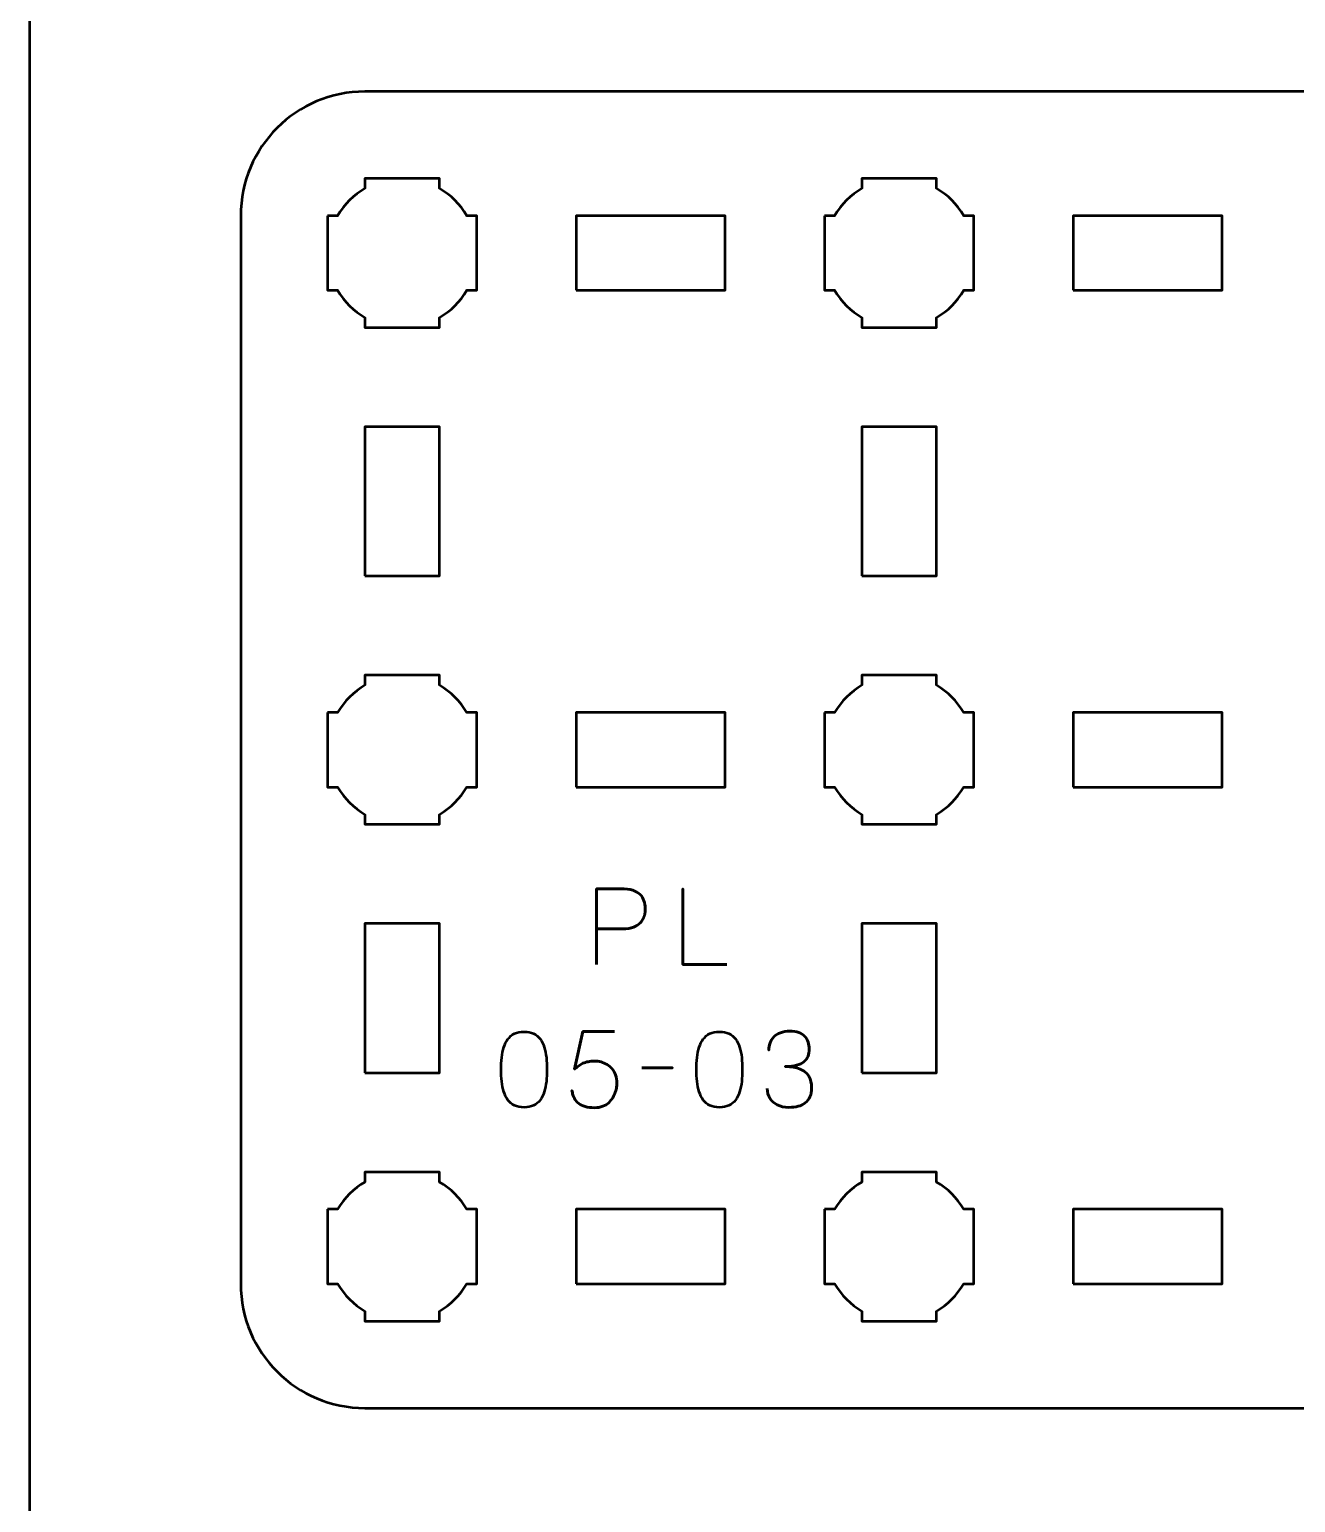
# Model space of a CAD drawing. Header units: centimetres. Extents: x -21 to 0, y -29.7 to 0.
# Drawn here: x -21 to -15.91, y -23.68 to -17.75 of the extents above; entities that cross this region are included whole.
import ezdxf

# ---------------------------------------------------------------- set-up
doc = ezdxf.new("R2010")
doc.units = ezdxf.units.CM
doc.header["$MEASUREMENT"] = 0
doc.layers.add('Layer 1', color=7, linetype='Continuous')

msp = doc.modelspace()

# ---------------------------------------------------------------- linework, layer by layer
at = {"layer": 'Layer 1', "lineweight": 53}
for points in [[(-18.8, -18.8), (-18.2, -18.8), (-18.2, -18.5), (-18.8, -18.5), (-18.8, -18.8)], [(-16.8, -18.8), (-16.2, -18.8), (-16.2, -18.5), (-16.8, -18.5), (-16.8, -18.8)], [(-19.65, -19.95), (-19.35, -19.95), (-19.35, -19.35), (-19.65, -19.35), (-19.65, -19.95)], [(-17.65, -19.95), (-17.35, -19.95), (-17.35, -19.35), (-17.65, -19.35), (-17.65, -19.95)], [(-18.8, -20.8), (-18.2, -20.8), (-18.2, -20.5), (-18.8, -20.5), (-18.8, -20.8)], [(-16.8, -20.8), (-16.2, -20.8), (-16.2, -20.5), (-16.8, -20.5), (-16.8, -20.8)], [(-19.65, -21.95), (-19.35, -21.95), (-19.35, -21.35), (-19.65, -21.35), (-19.65, -21.95)], [(-17.65, -21.95), (-17.35, -21.95), (-17.35, -21.35), (-17.65, -21.35), (-17.65, -21.95)], [(-18.8, -22.8), (-18.2, -22.8), (-18.2, -22.5), (-18.8, -22.5), (-18.8, -22.8)], [(-16.8, -22.8), (-16.2, -22.8), (-16.2, -22.5), (-16.8, -22.5), (-16.8, -22.8)]]:
    msp.add_lwpolyline(points, close=True, dxfattribs=at)
at = {"layer": 'Layer 1', "color": 1, "lineweight": 53}
msp.add_open_spline([(-21.00003, -29.19995), (-21.00003, -29.19995), (-21.00003, -5.89992), (-21.00003, -5.89992), (-21.00003, -5.89992), (-21.00003, -5.81709), (-20.93286, -5.74992), (-20.85003, -5.74992), (-20.85003, -5.74992), (-20.7672, -5.74992), (-20.70003, -5.68275), (-20.70003, -5.59992), (-20.70003, -5.59992), (-20.70003, -5.51709), (-20.7672, -5.44992), (-20.85003, -5.44992), (-20.85003, -5.44992), (-20.93286, -5.44992), (-21.00003, -5.38275), (-21.00003, -5.29992), (-21.00003, -5.29992), (-21.00003, -5.21709), (-20.93286, -5.14992), (-20.85003, -5.14992), (-20.85003, -5.14992), (-20.7672, -5.14992), (-20.70003, -5.08275), (-20.70003, -4.99992), (-20.70003, -4.99992), (-20.70003, -4.91709), (-20.7672, -4.84992), (-20.85003, -4.84992), (-20.85003, -4.84992), (-20.93286, -4.84992), (-21.00003, -4.78275), (-21.00003, -4.69992), (-21.00003, -4.69992), (-21.00003, -4.61709), (-20.93286, -4.54992), (-20.85003, -4.54992), (-20.85003, -4.54992), (-20.7672, -4.54992), (-20.70003, -4.48275), (-20.70003, -4.39992), (-20.70003, -4.39992), (-20.70003, -4.31709), (-20.7672, -4.24992), (-20.85003, -4.24992), (-20.85003, -4.24992), (-20.93286, -4.24992), (-21.00003, -4.18275), (-21.00003, -4.09992), (-21.00003, -4.09992), (-21.00003, -4.01709), (-20.93286, -3.94992), (-20.85003, -3.94992), (-20.85003, -3.94992), (-20.7672, -3.94992), (-20.70003, -3.88275), (-20.70003, -3.79992), (-20.70003, -3.79992), (-20.70003, -3.71709), (-20.7672, -3.64992), (-20.85003, -3.64992), (-20.85003, -3.64992), (-20.93286, -3.64992), (-21.00003, -3.58275), (-21.00003, -3.49992), (-21.00003, -3.49992), (-21.00003, -3.41709), (-20.93286, -3.34992), (-20.85003, -3.34992), (-20.85003, -3.34992), (-20.7672, -3.34992), (-20.70003, -3.28275), (-20.70003, -3.19992), (-20.70003, -3.19992), (-20.70003, -3.11709), (-20.7672, -3.04992), (-20.85003, -3.04992), (-20.85003, -3.04992), (-20.93286, -3.04992), (-21.00003, -2.98275), (-21.00003, -2.89992), (-21.00003, -2.89992), (-21.00003, -2.81709), (-20.93286, -2.74992), (-20.85003, -2.74992), (-20.85003, -2.74992), (-20.7672, -2.74992), (-20.70003, -2.68275), (-20.70003, -2.59992), (-20.70003, -2.59992), (-20.70003, -2.51709), (-20.7672, -2.44992), (-20.85003, -2.44992), (-20.85003, -2.44992), (-20.93286, -2.44992), (-21.00003, -2.38275), (-21.00003, -2.29992), (-21.00003, -2.29992), (-21.00003, -2.21709), (-20.93286, -2.14992), (-20.85003, -2.14992), (-20.85003, -2.14992), (-20.7672, -2.14992), (-20.70003, -2.08275), (-20.70003, -1.99992), (-20.70003, -1.99992), (-20.70003, -1.91709), (-20.7672, -1.84992), (-20.85003, -1.84992), (-20.85003, -1.84992), (-20.93286, -1.84992), (-21.00003, -1.78275), (-21.00003, -1.69992), (-21.00003, -1.69992), (-21.00003, -1.61709), (-20.93286, -1.54992), (-20.85003, -1.54992), (-20.85003, -1.54992), (-20.7672, -1.54992), (-20.70003, -1.48275), (-20.70003, -1.39992), (-20.70003, -1.39992), (-20.70003, -1.31709), (-20.7672, -1.24992), (-20.85003, -1.24992), (-20.85003, -1.24992), (-20.93286, -1.24992), (-21.00003, -1.18275), (-21.00003, -1.09992), (-21.00003, -1.09992), (-21.00003, -1.09992), (-21.00003, -0.49992), (-21.00003, -0.49992), (-21.00003, -0.49992), (-21.00003, -0.22295), (-20.77694, 0.00004), (-20.49994, 0.00004), (-20.49994, 0.00004), (-20.49994, 0.00004), (-0.50008, 0.00004), (-0.50008, 0.00004), (-0.50008, 0.00004), (-0.22294, 0.00004), (0.00002, -0.22295), (0.00002, -0.49992), (0.00002, -0.49992), (0.00002, -0.49992), (0.00002, -29.19995), (0.00002, -29.19995), (0.00002, -29.19995), (0.00002, -29.47695), (-0.22294, -29.70004), (-0.50008, -29.70004), (-0.50008, -29.70004), (-0.50008, -29.70004), (-20.49994, -29.70004), (-20.49994, -29.70004), (-20.49994, -29.70004), (-20.77694, -29.70004), (-21.00003, -29.47695), (-21.00003, -29.19995)], degree=3, knots=[0, 0, 0, 0, 0.0243902, 0.0243902, 0.0243902, 0.0243902, 0.0487805, 0.0487805, 0.0487805, 0.0487805, 0.0731707, 0.0731707, 0.0731707, 0.0731707, 0.097561, 0.097561, 0.097561, 0.097561, 0.1219512, 0.1219512, 0.1219512, 0.1219512, 0.1463415, 0.1463415, 0.1463415, 0.1463415, 0.1707317, 0.1707317, 0.1707317, 0.1707317, 0.195122, 0.195122, 0.195122, 0.195122, 0.2195122, 0.2195122, 0.2195122, 0.2195122, 0.2439024, 0.2439024, 0.2439024, 0.2439024, 0.2682927, 0.2682927, 0.2682927, 0.2682927, 0.2926829, 0.2926829, 0.2926829, 0.2926829, 0.3170732, 0.3170732, 0.3170732, 0.3170732, 0.3414634, 0.3414634, 0.3414634, 0.3414634, 0.3658537, 0.3658537, 0.3658537, 0.3658537, 0.3902439, 0.3902439, 0.3902439, 0.3902439, 0.4146341, 0.4146341, 0.4146341, 0.4146341, 0.4390244, 0.4390244, 0.4390244, 0.4390244, 0.4634146, 0.4634146, 0.4634146, 0.4634146, 0.4878049, 0.4878049, 0.4878049, 0.4878049, 0.5121951, 0.5121951, 0.5121951, 0.5121951, 0.5365854, 0.5365854, 0.5365854, 0.5365854, 0.5609756, 0.5609756, 0.5609756, 0.5609756, 0.5853659, 0.5853659, 0.5853659, 0.5853659, 0.6097561, 0.6097561, 0.6097561, 0.6097561, 0.6341463, 0.6341463, 0.6341463, 0.6341463, 0.6585366, 0.6585366, 0.6585366, 0.6585366, 0.6829268, 0.6829268, 0.6829268, 0.6829268, 0.7073171, 0.7073171, 0.7073171, 0.7073171, 0.7317073, 0.7317073, 0.7317073, 0.7317073, 0.7560976, 0.7560976, 0.7560976, 0.7560976, 0.7804878, 0.7804878, 0.7804878, 0.7804878, 0.804878, 0.804878, 0.804878, 0.804878, 0.8292683, 0.8292683, 0.8292683, 0.8292683, 0.8536585, 0.8536585, 0.8536585, 0.8536585, 0.8780488, 0.8780488, 0.8780488, 0.8780488, 0.902439, 0.902439, 0.902439, 0.902439, 0.9268293, 0.9268293, 0.9268293, 0.9268293, 0.9512195, 0.9512195, 0.9512195, 0.9512195, 0.9756098, 0.9756098, 0.9756098, 0.9756098, 1, 1, 1, 1], dxfattribs=at)
at = {"layer": 'Layer 1', "color": 3, "lineweight": 53}
msp.add_open_spline([(-20.15, -22.8), (-20.15, -22.8), (-20.15, -18.5), (-20.15, -18.5), (-20.15, -18.5), (-20.15, -18.22391), (-19.92609, -18), (-19.65, -18), (-19.65, -18), (-19.65, -18), (-11.35, -18), (-11.35, -18), (-11.35, -18), (-11.07391, -18), (-10.85, -18.22391), (-10.85, -18.5), (-10.85, -18.5), (-10.85, -18.5), (-10.85, -22.8), (-10.85, -22.8), (-10.85, -22.8), (-10.85, -23.07609), (-11.07391, -23.3), (-11.35, -23.3), (-11.35, -23.3), (-11.35, -23.3), (-19.65, -23.3), (-19.65, -23.3), (-19.65, -23.3), (-19.92609, -23.3), (-20.15, -23.07609), (-20.15, -22.8)], degree=3, knots=[0, 0, 0, 0, 0.125, 0.125, 0.125, 0.125, 0.25, 0.25, 0.25, 0.25, 0.375, 0.375, 0.375, 0.375, 0.5, 0.5, 0.5, 0.5, 0.625, 0.625, 0.625, 0.625, 0.75, 0.75, 0.75, 0.75, 0.875, 0.875, 0.875, 0.875, 1, 1, 1, 1], dxfattribs=at)
at = {"layer": 'Layer 1', "lineweight": 53}
for points in [[(-19.8, -18.5), (-19.8, -18.5), (-19.75985, -18.5), (-19.75985, -18.5), (-19.75985, -18.5), (-19.7335, -18.45447), (-19.69553, -18.4165), (-19.65, -18.39015), (-19.65, -18.39015), (-19.65, -18.39015), (-19.65, -18.35), (-19.65, -18.35), (-19.65, -18.35), (-19.65, -18.35), (-19.5, -18.35), (-19.5, -18.35), (-19.5, -18.35), (-19.5, -18.35), (-19.35, -18.35), (-19.35, -18.35), (-19.35, -18.35), (-19.35, -18.35), (-19.35, -18.39015), (-19.35, -18.39015), (-19.35, -18.39015), (-19.30447, -18.4165), (-19.2665, -18.45447), (-19.24015, -18.5), (-19.24015, -18.5), (-19.24015, -18.5), (-19.2, -18.5), (-19.2, -18.5), (-19.2, -18.5), (-19.2, -18.5), (-19.2, -18.65), (-19.2, -18.65), (-19.2, -18.65), (-19.2, -18.65), (-19.2, -18.8), (-19.2, -18.8), (-19.2, -18.8), (-19.2, -18.8), (-19.24015, -18.8), (-19.24015, -18.8), (-19.24015, -18.8), (-19.2665, -18.84553), (-19.30447, -18.8835), (-19.35, -18.90985), (-19.35, -18.90985), (-19.35, -18.90985), (-19.35, -18.95), (-19.35, -18.95), (-19.35, -18.95), (-19.35, -18.95), (-19.5, -18.95), (-19.5, -18.95), (-19.5, -18.95), (-19.5, -18.95), (-19.65, -18.95), (-19.65, -18.95), (-19.65, -18.95), (-19.65, -18.95), (-19.65, -18.90985), (-19.65, -18.90985), (-19.65, -18.90985), (-19.69553, -18.8835), (-19.7335, -18.84553), (-19.75985, -18.8), (-19.75985, -18.8), (-19.75985, -18.8), (-19.8, -18.8), (-19.8, -18.8), (-19.8, -18.8), (-19.8, -18.8), (-19.8, -18.65), (-19.8, -18.65), (-19.8, -18.65), (-19.8, -18.65), (-19.8, -18.5), (-19.8, -18.5)], [(-17.8, -18.5), (-17.8, -18.5), (-17.75985, -18.5), (-17.75985, -18.5), (-17.75985, -18.5), (-17.7335, -18.45447), (-17.69553, -18.4165), (-17.65, -18.39015), (-17.65, -18.39015), (-17.65, -18.39015), (-17.65, -18.35), (-17.65, -18.35), (-17.65, -18.35), (-17.65, -18.35), (-17.5, -18.35), (-17.5, -18.35), (-17.5, -18.35), (-17.5, -18.35), (-17.35, -18.35), (-17.35, -18.35), (-17.35, -18.35), (-17.35, -18.35), (-17.35, -18.39015), (-17.35, -18.39015), (-17.35, -18.39015), (-17.30447, -18.4165), (-17.2665, -18.45447), (-17.24015, -18.5), (-17.24015, -18.5), (-17.24015, -18.5), (-17.2, -18.5), (-17.2, -18.5), (-17.2, -18.5), (-17.2, -18.5), (-17.2, -18.65), (-17.2, -18.65), (-17.2, -18.65), (-17.2, -18.65), (-17.2, -18.8), (-17.2, -18.8), (-17.2, -18.8), (-17.2, -18.8), (-17.24015, -18.8), (-17.24015, -18.8), (-17.24015, -18.8), (-17.2665, -18.84553), (-17.30447, -18.8835), (-17.35, -18.90985), (-17.35, -18.90985), (-17.35, -18.90985), (-17.35, -18.95), (-17.35, -18.95), (-17.35, -18.95), (-17.35, -18.95), (-17.5, -18.95), (-17.5, -18.95), (-17.5, -18.95), (-17.5, -18.95), (-17.65, -18.95), (-17.65, -18.95), (-17.65, -18.95), (-17.65, -18.95), (-17.65, -18.90985), (-17.65, -18.90985), (-17.65, -18.90985), (-17.69553, -18.8835), (-17.7335, -18.84553), (-17.75985, -18.8), (-17.75985, -18.8), (-17.75985, -18.8), (-17.8, -18.8), (-17.8, -18.8), (-17.8, -18.8), (-17.8, -18.8), (-17.8, -18.65), (-17.8, -18.65), (-17.8, -18.65), (-17.8, -18.65), (-17.8, -18.5), (-17.8, -18.5)], [(-19.8, -20.5), (-19.8, -20.5), (-19.75985, -20.5), (-19.75985, -20.5), (-19.75985, -20.5), (-19.7335, -20.45447), (-19.69553, -20.4165), (-19.65, -20.39015), (-19.65, -20.39015), (-19.65, -20.39015), (-19.65, -20.35), (-19.65, -20.35), (-19.65, -20.35), (-19.65, -20.35), (-19.5, -20.35), (-19.5, -20.35), (-19.5, -20.35), (-19.5, -20.35), (-19.35, -20.35), (-19.35, -20.35), (-19.35, -20.35), (-19.35, -20.35), (-19.35, -20.39015), (-19.35, -20.39015), (-19.35, -20.39015), (-19.30447, -20.4165), (-19.2665, -20.45447), (-19.24015, -20.5), (-19.24015, -20.5), (-19.24015, -20.5), (-19.2, -20.5), (-19.2, -20.5), (-19.2, -20.5), (-19.2, -20.5), (-19.2, -20.65), (-19.2, -20.65), (-19.2, -20.65), (-19.2, -20.65), (-19.2, -20.8), (-19.2, -20.8), (-19.2, -20.8), (-19.2, -20.8), (-19.24015, -20.8), (-19.24015, -20.8), (-19.24015, -20.8), (-19.2665, -20.84553), (-19.30447, -20.8835), (-19.35, -20.90985), (-19.35, -20.90985), (-19.35, -20.90985), (-19.35, -20.95), (-19.35, -20.95), (-19.35, -20.95), (-19.35, -20.95), (-19.5, -20.95), (-19.5, -20.95), (-19.5, -20.95), (-19.5, -20.95), (-19.65, -20.95), (-19.65, -20.95), (-19.65, -20.95), (-19.65, -20.95), (-19.65, -20.90985), (-19.65, -20.90985), (-19.65, -20.90985), (-19.69553, -20.8835), (-19.7335, -20.84553), (-19.75985, -20.8), (-19.75985, -20.8), (-19.75985, -20.8), (-19.8, -20.8), (-19.8, -20.8), (-19.8, -20.8), (-19.8, -20.8), (-19.8, -20.65), (-19.8, -20.65), (-19.8, -20.65), (-19.8, -20.65), (-19.8, -20.5), (-19.8, -20.5)], [(-17.8, -20.5), (-17.8, -20.5), (-17.75985, -20.5), (-17.75985, -20.5), (-17.75985, -20.5), (-17.7335, -20.45447), (-17.69553, -20.4165), (-17.65, -20.39015), (-17.65, -20.39015), (-17.65, -20.39015), (-17.65, -20.35), (-17.65, -20.35), (-17.65, -20.35), (-17.65, -20.35), (-17.5, -20.35), (-17.5, -20.35), (-17.5, -20.35), (-17.5, -20.35), (-17.35, -20.35), (-17.35, -20.35), (-17.35, -20.35), (-17.35, -20.35), (-17.35, -20.39015), (-17.35, -20.39015), (-17.35, -20.39015), (-17.30447, -20.4165), (-17.2665, -20.45447), (-17.24015, -20.5), (-17.24015, -20.5), (-17.24015, -20.5), (-17.2, -20.5), (-17.2, -20.5), (-17.2, -20.5), (-17.2, -20.5), (-17.2, -20.65), (-17.2, -20.65), (-17.2, -20.65), (-17.2, -20.65), (-17.2, -20.8), (-17.2, -20.8), (-17.2, -20.8), (-17.2, -20.8), (-17.24015, -20.8), (-17.24015, -20.8), (-17.24015, -20.8), (-17.2665, -20.84553), (-17.30447, -20.8835), (-17.35, -20.90985), (-17.35, -20.90985), (-17.35, -20.90985), (-17.35, -20.95), (-17.35, -20.95), (-17.35, -20.95), (-17.35, -20.95), (-17.5, -20.95), (-17.5, -20.95), (-17.5, -20.95), (-17.5, -20.95), (-17.65, -20.95), (-17.65, -20.95), (-17.65, -20.95), (-17.65, -20.95), (-17.65, -20.90985), (-17.65, -20.90985), (-17.65, -20.90985), (-17.69553, -20.8835), (-17.7335, -20.84553), (-17.75985, -20.8), (-17.75985, -20.8), (-17.75985, -20.8), (-17.8, -20.8), (-17.8, -20.8), (-17.8, -20.8), (-17.8, -20.8), (-17.8, -20.65), (-17.8, -20.65), (-17.8, -20.65), (-17.8, -20.65), (-17.8, -20.5), (-17.8, -20.5)], [(-19.8, -22.5), (-19.8, -22.5), (-19.75985, -22.5), (-19.75985, -22.5), (-19.75985, -22.5), (-19.7335, -22.45447), (-19.69553, -22.4165), (-19.65, -22.39015), (-19.65, -22.39015), (-19.65, -22.39015), (-19.65, -22.35), (-19.65, -22.35), (-19.65, -22.35), (-19.65, -22.35), (-19.5, -22.35), (-19.5, -22.35), (-19.5, -22.35), (-19.5, -22.35), (-19.35, -22.35), (-19.35, -22.35), (-19.35, -22.35), (-19.35, -22.35), (-19.35, -22.39015), (-19.35, -22.39015), (-19.35, -22.39015), (-19.30447, -22.4165), (-19.2665, -22.45447), (-19.24015, -22.5), (-19.24015, -22.5), (-19.24015, -22.5), (-19.2, -22.5), (-19.2, -22.5), (-19.2, -22.5), (-19.2, -22.5), (-19.2, -22.65), (-19.2, -22.65), (-19.2, -22.65), (-19.2, -22.65), (-19.2, -22.8), (-19.2, -22.8), (-19.2, -22.8), (-19.2, -22.8), (-19.24015, -22.8), (-19.24015, -22.8), (-19.24015, -22.8), (-19.2665, -22.84553), (-19.30447, -22.8835), (-19.35, -22.90985), (-19.35, -22.90985), (-19.35, -22.90985), (-19.35, -22.95), (-19.35, -22.95), (-19.35, -22.95), (-19.35, -22.95), (-19.5, -22.95), (-19.5, -22.95), (-19.5, -22.95), (-19.5, -22.95), (-19.65, -22.95), (-19.65, -22.95), (-19.65, -22.95), (-19.65, -22.95), (-19.65, -22.90985), (-19.65, -22.90985), (-19.65, -22.90985), (-19.69553, -22.8835), (-19.7335, -22.84553), (-19.75985, -22.8), (-19.75985, -22.8), (-19.75985, -22.8), (-19.8, -22.8), (-19.8, -22.8), (-19.8, -22.8), (-19.8, -22.8), (-19.8, -22.65), (-19.8, -22.65), (-19.8, -22.65), (-19.8, -22.65), (-19.8, -22.5), (-19.8, -22.5)], [(-17.8, -22.5), (-17.8, -22.5), (-17.75985, -22.5), (-17.75985, -22.5), (-17.75985, -22.5), (-17.7335, -22.45447), (-17.69553, -22.4165), (-17.65, -22.39015), (-17.65, -22.39015), (-17.65, -22.39015), (-17.65, -22.35), (-17.65, -22.35), (-17.65, -22.35), (-17.65, -22.35), (-17.5, -22.35), (-17.5, -22.35), (-17.5, -22.35), (-17.5, -22.35), (-17.35, -22.35), (-17.35, -22.35), (-17.35, -22.35), (-17.35, -22.35), (-17.35, -22.39015), (-17.35, -22.39015), (-17.35, -22.39015), (-17.30447, -22.4165), (-17.2665, -22.45447), (-17.24015, -22.5), (-17.24015, -22.5), (-17.24015, -22.5), (-17.2, -22.5), (-17.2, -22.5), (-17.2, -22.5), (-17.2, -22.5), (-17.2, -22.65), (-17.2, -22.65), (-17.2, -22.65), (-17.2, -22.65), (-17.2, -22.8), (-17.2, -22.8), (-17.2, -22.8), (-17.2, -22.8), (-17.24015, -22.8), (-17.24015, -22.8), (-17.24015, -22.8), (-17.2665, -22.84553), (-17.30447, -22.8835), (-17.35, -22.90985), (-17.35, -22.90985), (-17.35, -22.90985), (-17.35, -22.95), (-17.35, -22.95), (-17.35, -22.95), (-17.35, -22.95), (-17.5, -22.95), (-17.5, -22.95), (-17.5, -22.95), (-17.5, -22.95), (-17.65, -22.95), (-17.65, -22.95), (-17.65, -22.95), (-17.65, -22.95), (-17.65, -22.90985), (-17.65, -22.90985), (-17.65, -22.90985), (-17.69553, -22.8835), (-17.7335, -22.84553), (-17.75985, -22.8), (-17.75985, -22.8), (-17.75985, -22.8), (-17.8, -22.8), (-17.8, -22.8), (-17.8, -22.8), (-17.8, -22.8), (-17.8, -22.65), (-17.8, -22.65), (-17.8, -22.65), (-17.8, -22.65), (-17.8, -22.5), (-17.8, -22.5)]]:
    msp.add_open_spline(points, degree=3, knots=[0, 0, 0, 0, 0.05, 0.05, 0.05, 0.05, 0.1, 0.1, 0.1, 0.1, 0.15, 0.15, 0.15, 0.15, 0.2, 0.2, 0.2, 0.2, 0.25, 0.25, 0.25, 0.25, 0.3, 0.3, 0.3, 0.3, 0.35, 0.35, 0.35, 0.35, 0.4, 0.4, 0.4, 0.4, 0.45, 0.45, 0.45, 0.45, 0.5, 0.5, 0.5, 0.5, 0.55, 0.55, 0.55, 0.55, 0.6, 0.6, 0.6, 0.6, 0.65, 0.65, 0.65, 0.65, 0.7, 0.7, 0.7, 0.7, 0.75, 0.75, 0.75, 0.75, 0.8, 0.8, 0.8, 0.8, 0.85, 0.85, 0.85, 0.85, 0.9, 0.9, 0.9, 0.9, 0.95, 0.95, 0.95, 0.95, 1, 1, 1, 1], dxfattribs=at)
at = {"layer": 'Layer 1', "color": 5, "lineweight": 53}
for points, knots in [([(-18.71762, -21.51432), (-18.71762, -21.51432), (-18.71762, -21.2091), (-18.71762, -21.2091), (-18.71762, -21.2091), (-18.71762, -21.2091), (-18.62025, -21.2091), (-18.62025, -21.2091), (-18.62025, -21.2091), (-18.60078, -21.20917), (-18.58477, -21.21136), (-18.57214, -21.21559), (-18.57214, -21.21559), (-18.55958, -21.21975), (-18.5497, -21.22554), (-18.54257, -21.23288), (-18.54257, -21.23288), (-18.53545, -21.24014), (-18.53037, -21.24847), (-18.52726, -21.25785), (-18.52726, -21.25785), (-18.52423, -21.26724), (-18.52247, -21.27704), (-18.52204, -21.28742), (-18.52204, -21.28742), (-18.52155, -21.29779), (-18.52275, -21.30795), (-18.52557, -21.31782), (-18.52557, -21.31782), (-18.52846, -21.3277), (-18.53333, -21.33666), (-18.54032, -21.34471), (-18.54032, -21.34471), (-18.54723, -21.35275), (-18.55661, -21.35917), (-18.5684, -21.3639), (-18.5684, -21.3639), (-18.58018, -21.36869), (-18.59478, -21.37109), (-18.61221, -21.37123), (-18.61221, -21.37123), (-18.61221, -21.37123), (-18.71762, -21.37123), (-18.71762, -21.37123), (-18.71762, -21.37123), (-18.71762, -21.37123), (-18.61221, -21.37123), (-18.61221, -21.37123), (-18.61221, -21.37123), (-18.59514, -21.37109), (-18.58067, -21.36869), (-18.56896, -21.3639), (-18.56896, -21.3639), (-18.55718, -21.35917), (-18.54779, -21.35275), (-18.54074, -21.34471), (-18.54074, -21.34471), (-18.53375, -21.33666), (-18.52874, -21.3277), (-18.52578, -21.31782), (-18.52578, -21.31782), (-18.52282, -21.30795), (-18.52155, -21.29779), (-18.52204, -21.28742), (-18.52204, -21.28742), (-18.52247, -21.27704), (-18.52423, -21.26724), (-18.5274, -21.25785), (-18.5274, -21.25785), (-18.53051, -21.24847), (-18.53573, -21.24014), (-18.54286, -21.23288), (-18.54286, -21.23288), (-18.55005, -21.22554), (-18.55993, -21.21975), (-18.57249, -21.21559), (-18.57249, -21.21559), (-18.58512, -21.21136), (-18.60099, -21.20917), (-18.62025, -21.2091), (-18.62025, -21.2091), (-18.62025, -21.2091), (-18.71762, -21.2091), (-18.71762, -21.2091), (-18.71762, -21.2091), (-18.71762, -21.2091), (-18.71762, -21.51432), (-18.71762, -21.51432)], [0, 0, 0, 0, 0.0454545, 0.0454545, 0.0454545, 0.0454545, 0.0909091, 0.0909091, 0.0909091, 0.0909091, 0.1363636, 0.1363636, 0.1363636, 0.1363636, 0.1818182, 0.1818182, 0.1818182, 0.1818182, 0.2272727, 0.2272727, 0.2272727, 0.2272727, 0.2727273, 0.2727273, 0.2727273, 0.2727273, 0.3181818, 0.3181818, 0.3181818, 0.3181818, 0.3636364, 0.3636364, 0.3636364, 0.3636364, 0.4090909, 0.4090909, 0.4090909, 0.4090909, 0.4545455, 0.4545455, 0.4545455, 0.4545455, 0.5, 0.5, 0.5, 0.5, 0.5454545, 0.5454545, 0.5454545, 0.5454545, 0.5909091, 0.5909091, 0.5909091, 0.5909091, 0.6363636, 0.6363636, 0.6363636, 0.6363636, 0.6818182, 0.6818182, 0.6818182, 0.6818182, 0.7272727, 0.7272727, 0.7272727, 0.7272727, 0.7727273, 0.7727273, 0.7727273, 0.7727273, 0.8181818, 0.8181818, 0.8181818, 0.8181818, 0.8636364, 0.8636364, 0.8636364, 0.8636364, 0.9090909, 0.9090909, 0.9090909, 0.9090909, 0.9545455, 0.9545455, 0.9545455, 0.9545455, 1, 1, 1, 1]), ([(-18.19312, -21.51432), (-18.19312, -21.51432), (-18.37134, -21.51432), (-18.37134, -21.51432), (-18.37134, -21.51432), (-18.37134, -21.51432), (-18.37134, -21.2091), (-18.37134, -21.2091), (-18.37134, -21.2091), (-18.37134, -21.2091), (-18.37134, -21.51432), (-18.37134, -21.51432), (-18.37134, -21.51432), (-18.37134, -21.51432), (-18.19312, -21.51432), (-18.19312, -21.51432)], [0, 0, 0, 0, 0.25, 0.25, 0.25, 0.25, 0.5, 0.5, 0.5, 0.5, 0.75, 0.75, 0.75, 0.75, 1, 1, 1, 1]), ([(-19.00972, -22.08963), (-18.99491, -22.08956), (-18.98214, -22.08695), (-18.97148, -22.08187), (-18.97148, -22.08187), (-18.9609, -22.07679), (-18.95208, -22.06952), (-18.94503, -22.06028), (-18.94503, -22.06028), (-18.93804, -22.05097), (-18.93254, -22.03996), (-18.92845, -22.02726), (-18.92845, -22.02726), (-18.92442, -22.01456), (-18.92153, -22.00066), (-18.91991, -21.98542), (-18.91991, -21.98542), (-18.91821, -21.97018), (-18.91737, -21.95416), (-18.91744, -21.93723), (-18.91744, -21.93723), (-18.91737, -21.92037), (-18.91821, -21.90435), (-18.91991, -21.88918), (-18.91991, -21.88918), (-18.92153, -21.87401), (-18.92442, -21.86004), (-18.92845, -21.84734), (-18.92845, -21.84734), (-18.93254, -21.83471), (-18.93804, -21.82371), (-18.94503, -21.81432), (-18.94503, -21.81432), (-18.95208, -21.80501), (-18.9609, -21.79774), (-18.97148, -21.79266), (-18.97148, -21.79266), (-18.98214, -21.78751), (-18.99491, -21.7849), (-19.00972, -21.78483), (-19.00972, -21.78483), (-19.02454, -21.7849), (-19.03731, -21.78751), (-19.04797, -21.79266), (-19.04797, -21.79266), (-19.05855, -21.79774), (-19.06737, -21.80501), (-19.07442, -21.81432), (-19.07442, -21.81432), (-19.08141, -21.82371), (-19.08691, -21.83471), (-19.091, -21.84734), (-19.091, -21.84734), (-19.09503, -21.86004), (-19.09792, -21.87401), (-19.09954, -21.88918), (-19.09954, -21.88918), (-19.10123, -21.90435), (-19.10208, -21.92037), (-19.10201, -21.93723), (-19.10201, -21.93723), (-19.10208, -21.95416), (-19.10123, -21.97018), (-19.09954, -21.98542), (-19.09954, -21.98542), (-19.09792, -22.00066), (-19.09503, -22.01456), (-19.091, -22.02726), (-19.091, -22.02726), (-19.08691, -22.03996), (-19.08141, -22.05097), (-19.07442, -22.06028), (-19.07442, -22.06028), (-19.06737, -22.06952), (-19.05855, -22.07679), (-19.04797, -22.08187), (-19.04797, -22.08187), (-19.03731, -22.08695), (-19.02454, -22.08956), (-19.00972, -22.08963)], [0, 0, 0, 0, 0.05, 0.05, 0.05, 0.05, 0.1, 0.1, 0.1, 0.1, 0.15, 0.15, 0.15, 0.15, 0.2, 0.2, 0.2, 0.2, 0.25, 0.25, 0.25, 0.25, 0.3, 0.3, 0.3, 0.3, 0.35, 0.35, 0.35, 0.35, 0.4, 0.4, 0.4, 0.4, 0.45, 0.45, 0.45, 0.45, 0.5, 0.5, 0.5, 0.5, 0.55, 0.55, 0.55, 0.55, 0.6, 0.6, 0.6, 0.6, 0.65, 0.65, 0.65, 0.65, 0.7, 0.7, 0.7, 0.7, 0.75, 0.75, 0.75, 0.75, 0.8, 0.8, 0.8, 0.8, 0.85, 0.85, 0.85, 0.85, 0.9, 0.9, 0.9, 0.9, 0.95, 0.95, 0.95, 0.95, 1, 1, 1, 1]), ([(-19.00972, -22.08963), (-18.99491, -22.08956), (-18.98214, -22.08695), (-18.97148, -22.08187), (-18.97148, -22.08187), (-18.9609, -22.07679), (-18.95208, -22.06952), (-18.94503, -22.06028), (-18.94503, -22.06028), (-18.93804, -22.05097), (-18.93254, -22.03996), (-18.92845, -22.02726), (-18.92845, -22.02726), (-18.92442, -22.01456), (-18.92153, -22.00066), (-18.91991, -21.98542), (-18.91991, -21.98542), (-18.91821, -21.97018), (-18.91737, -21.95416), (-18.91744, -21.93723), (-18.91744, -21.93723), (-18.91737, -21.92037), (-18.91821, -21.90435), (-18.91991, -21.88918), (-18.91991, -21.88918), (-18.92153, -21.87401), (-18.92442, -21.86004), (-18.92845, -21.84734), (-18.92845, -21.84734), (-18.93254, -21.83471), (-18.93804, -21.82371), (-18.94503, -21.81432), (-18.94503, -21.81432), (-18.95208, -21.80501), (-18.9609, -21.79774), (-18.97148, -21.79266), (-18.97148, -21.79266), (-18.98214, -21.78751), (-18.99491, -21.7849), (-19.00972, -21.78483), (-19.00972, -21.78483), (-19.02454, -21.7849), (-19.03731, -21.78751), (-19.04797, -21.79266), (-19.04797, -21.79266), (-19.05855, -21.79774), (-19.06737, -21.80501), (-19.07442, -21.81432), (-19.07442, -21.81432), (-19.08141, -21.82371), (-19.08691, -21.83471), (-19.091, -21.84734), (-19.091, -21.84734), (-19.09503, -21.86004), (-19.09792, -21.87401), (-19.09954, -21.88918), (-19.09954, -21.88918), (-19.10123, -21.90435), (-19.10208, -21.92037), (-19.10201, -21.93723), (-19.10201, -21.93723), (-19.10208, -21.95416), (-19.10123, -21.97018), (-19.09954, -21.98542), (-19.09954, -21.98542), (-19.09792, -22.00066), (-19.09503, -22.01456), (-19.091, -22.02726), (-19.091, -22.02726), (-19.08691, -22.03996), (-19.08141, -22.05097), (-19.07442, -22.06028), (-19.07442, -22.06028), (-19.06737, -22.06952), (-19.05855, -22.07679), (-19.04797, -22.08187), (-19.04797, -22.08187), (-19.03731, -22.08695), (-19.02454, -22.08956), (-19.00972, -22.08963)], [0, 0, 0, 0, 0.05, 0.05, 0.05, 0.05, 0.1, 0.1, 0.1, 0.1, 0.15, 0.15, 0.15, 0.15, 0.2, 0.2, 0.2, 0.2, 0.25, 0.25, 0.25, 0.25, 0.3, 0.3, 0.3, 0.3, 0.35, 0.35, 0.35, 0.35, 0.4, 0.4, 0.4, 0.4, 0.45, 0.45, 0.45, 0.45, 0.5, 0.5, 0.5, 0.5, 0.55, 0.55, 0.55, 0.55, 0.6, 0.6, 0.6, 0.6, 0.65, 0.65, 0.65, 0.65, 0.7, 0.7, 0.7, 0.7, 0.75, 0.75, 0.75, 0.75, 0.8, 0.8, 0.8, 0.8, 0.85, 0.85, 0.85, 0.85, 0.9, 0.9, 0.9, 0.9, 0.95, 0.95, 0.95, 0.95, 1, 1, 1, 1]), ([(-18.64566, -21.78441), (-18.64566, -21.78441), (-18.77266, -21.78441), (-18.77266, -21.78441), (-18.77266, -21.78441), (-18.77266, -21.78441), (-18.80653, -21.93596), (-18.80653, -21.93596), (-18.80653, -21.93596), (-18.8006, -21.93088), (-18.79496, -21.9263), (-18.78952, -21.92227), (-18.78952, -21.92227), (-18.78416, -21.91825), (-18.77852, -21.91487), (-18.77252, -21.91204), (-18.77252, -21.91204), (-18.76659, -21.90922), (-18.75982, -21.9071), (-18.7522, -21.90562), (-18.7522, -21.90562), (-18.74465, -21.90414), (-18.73562, -21.90336), (-18.72525, -21.90336), (-18.72525, -21.90336), (-18.71678, -21.90336), (-18.70831, -21.90449), (-18.69985, -21.90682), (-18.69985, -21.90682), (-18.69138, -21.90908), (-18.68334, -21.91254), (-18.67572, -21.91712), (-18.67572, -21.91712), (-18.66803, -21.92178), (-18.66125, -21.92757), (-18.65533, -21.93455), (-18.65533, -21.93455), (-18.64933, -21.94154), (-18.6446, -21.94972), (-18.64122, -21.9591), (-18.64122, -21.9591), (-18.63776, -21.96849), (-18.636, -21.97914), (-18.63593, -21.99099), (-18.63593, -21.99099), (-18.63585, -21.99537), (-18.63635, -22.00087), (-18.63734, -22.00736), (-18.63734, -22.00736), (-18.63825, -22.01385), (-18.63995, -22.02091), (-18.64235, -22.02839), (-18.64235, -22.02839), (-18.64474, -22.03587), (-18.64813, -22.04328), (-18.65243, -22.05061), (-18.65243, -22.05061), (-18.65674, -22.05795), (-18.66224, -22.06465), (-18.66887, -22.07072), (-18.66887, -22.07072), (-18.67551, -22.07679), (-18.68355, -22.08166), (-18.69293, -22.08533), (-18.69293, -22.08533), (-18.70239, -22.08892), (-18.71347, -22.09083), (-18.72609, -22.0909), (-18.72609, -22.0909), (-18.74119, -22.09083), (-18.75389, -22.08921), (-18.76419, -22.08617), (-18.76419, -22.08617), (-18.7745, -22.08307), (-18.78289, -22.07905), (-18.78938, -22.07397), (-18.78938, -22.07397), (-18.79594, -22.06889), (-18.80102, -22.06331), (-18.80469, -22.05725), (-18.80469, -22.05725), (-18.80836, -22.05118), (-18.81111, -22.04511), (-18.81295, -22.03904), (-18.81295, -22.03904), (-18.81478, -22.03297), (-18.81619, -22.0274), (-18.81711, -22.02232), (-18.81711, -22.02232), (-18.81619, -22.0274), (-18.81478, -22.03297), (-18.81295, -22.03904), (-18.81295, -22.03904), (-18.81111, -22.04511), (-18.80836, -22.05118), (-18.80469, -22.05725), (-18.80469, -22.05725), (-18.80102, -22.06331), (-18.79594, -22.06889), (-18.78938, -22.07397), (-18.78938, -22.07397), (-18.78289, -22.07905), (-18.7745, -22.08307), (-18.76419, -22.08617), (-18.76419, -22.08617), (-18.75389, -22.08921), (-18.74119, -22.09083), (-18.72609, -22.0909), (-18.72609, -22.0909), (-18.71347, -22.09083), (-18.70239, -22.08892), (-18.69293, -22.08533), (-18.69293, -22.08533), (-18.68355, -22.08166), (-18.67551, -22.07679), (-18.66887, -22.07072), (-18.66887, -22.07072), (-18.66224, -22.06465), (-18.65674, -22.05795), (-18.65243, -22.05061), (-18.65243, -22.05061), (-18.64813, -22.04328), (-18.64474, -22.03587), (-18.64235, -22.02839), (-18.64235, -22.02839), (-18.63995, -22.02091), (-18.63825, -22.01385), (-18.63734, -22.00736), (-18.63734, -22.00736), (-18.63635, -22.00087), (-18.63585, -21.99537), (-18.63593, -21.99099), (-18.63593, -21.99099), (-18.636, -21.97914), (-18.63776, -21.96849), (-18.64122, -21.9591), (-18.64122, -21.9591), (-18.6446, -21.94972), (-18.64933, -21.94154), (-18.65533, -21.93455), (-18.65533, -21.93455), (-18.66125, -21.92757), (-18.66803, -21.92178), (-18.67572, -21.91712), (-18.67572, -21.91712), (-18.68334, -21.91254), (-18.69138, -21.90908), (-18.69985, -21.90682), (-18.69985, -21.90682), (-18.70831, -21.90449), (-18.71678, -21.90336), (-18.72525, -21.90336), (-18.72525, -21.90336), (-18.73562, -21.90336), (-18.74465, -21.90414), (-18.7522, -21.90562), (-18.7522, -21.90562), (-18.75982, -21.9071), (-18.76659, -21.90922), (-18.77252, -21.91204), (-18.77252, -21.91204), (-18.77852, -21.91487), (-18.78416, -21.91825), (-18.78952, -21.92227), (-18.78952, -21.92227), (-18.79496, -21.9263), (-18.8006, -21.93088), (-18.80653, -21.93596), (-18.80653, -21.93596), (-18.80653, -21.93596), (-18.77266, -21.78441), (-18.77266, -21.78441), (-18.77266, -21.78441), (-18.77266, -21.78441), (-18.64566, -21.78441), (-18.64566, -21.78441)], [0, 0, 0, 0, 0.0227273, 0.0227273, 0.0227273, 0.0227273, 0.0454545, 0.0454545, 0.0454545, 0.0454545, 0.0681818, 0.0681818, 0.0681818, 0.0681818, 0.0909091, 0.0909091, 0.0909091, 0.0909091, 0.1136364, 0.1136364, 0.1136364, 0.1136364, 0.1363636, 0.1363636, 0.1363636, 0.1363636, 0.1590909, 0.1590909, 0.1590909, 0.1590909, 0.1818182, 0.1818182, 0.1818182, 0.1818182, 0.2045455, 0.2045455, 0.2045455, 0.2045455, 0.2272727, 0.2272727, 0.2272727, 0.2272727, 0.25, 0.25, 0.25, 0.25, 0.2727273, 0.2727273, 0.2727273, 0.2727273, 0.2954545, 0.2954545, 0.2954545, 0.2954545, 0.3181818, 0.3181818, 0.3181818, 0.3181818, 0.3409091, 0.3409091, 0.3409091, 0.3409091, 0.3636364, 0.3636364, 0.3636364, 0.3636364, 0.3863636, 0.3863636, 0.3863636, 0.3863636, 0.4090909, 0.4090909, 0.4090909, 0.4090909, 0.4318182, 0.4318182, 0.4318182, 0.4318182, 0.4545455, 0.4545455, 0.4545455, 0.4545455, 0.4772727, 0.4772727, 0.4772727, 0.4772727, 0.5, 0.5, 0.5, 0.5, 0.5227273, 0.5227273, 0.5227273, 0.5227273, 0.5454545, 0.5454545, 0.5454545, 0.5454545, 0.5681818, 0.5681818, 0.5681818, 0.5681818, 0.5909091, 0.5909091, 0.5909091, 0.5909091, 0.6136364, 0.6136364, 0.6136364, 0.6136364, 0.6363636, 0.6363636, 0.6363636, 0.6363636, 0.6590909, 0.6590909, 0.6590909, 0.6590909, 0.6818182, 0.6818182, 0.6818182, 0.6818182, 0.7045455, 0.7045455, 0.7045455, 0.7045455, 0.7272727, 0.7272727, 0.7272727, 0.7272727, 0.75, 0.75, 0.75, 0.75, 0.7727273, 0.7727273, 0.7727273, 0.7727273, 0.7954545, 0.7954545, 0.7954545, 0.7954545, 0.8181818, 0.8181818, 0.8181818, 0.8181818, 0.8409091, 0.8409091, 0.8409091, 0.8409091, 0.8636364, 0.8636364, 0.8636364, 0.8636364, 0.8863636, 0.8863636, 0.8863636, 0.8863636, 0.9090909, 0.9090909, 0.9090909, 0.9090909, 0.9318182, 0.9318182, 0.9318182, 0.9318182, 0.9545455, 0.9545455, 0.9545455, 0.9545455, 0.9772727, 0.9772727, 0.9772727, 0.9772727, 1, 1, 1, 1]), ([(-18.2236, -22.08963), (-18.20879, -22.08956), (-18.19602, -22.08695), (-18.18536, -22.08187), (-18.18536, -22.08187), (-18.17478, -22.07679), (-18.16596, -22.06952), (-18.15891, -22.06028), (-18.15891, -22.06028), (-18.15192, -22.05097), (-18.14642, -22.03996), (-18.14233, -22.02726), (-18.14233, -22.02726), (-18.1383, -22.01456), (-18.13541, -22.00066), (-18.13379, -21.98542), (-18.13379, -21.98542), (-18.13209, -21.97018), (-18.13125, -21.95416), (-18.13132, -21.93723), (-18.13132, -21.93723), (-18.13125, -21.92037), (-18.13209, -21.90435), (-18.13379, -21.88918), (-18.13379, -21.88918), (-18.13541, -21.87401), (-18.1383, -21.86004), (-18.14233, -21.84734), (-18.14233, -21.84734), (-18.14642, -21.83471), (-18.15192, -21.82371), (-18.15891, -21.81432), (-18.15891, -21.81432), (-18.16596, -21.80501), (-18.17478, -21.79774), (-18.18536, -21.79266), (-18.18536, -21.79266), (-18.19602, -21.78751), (-18.20879, -21.7849), (-18.2236, -21.78483), (-18.2236, -21.78483), (-18.23842, -21.7849), (-18.25119, -21.78751), (-18.26185, -21.79266), (-18.26185, -21.79266), (-18.27243, -21.79774), (-18.28125, -21.80501), (-18.2883, -21.81432), (-18.2883, -21.81432), (-18.29529, -21.82371), (-18.30079, -21.83471), (-18.30488, -21.84734), (-18.30488, -21.84734), (-18.30891, -21.86004), (-18.3118, -21.87401), (-18.31342, -21.88918), (-18.31342, -21.88918), (-18.31511, -21.90435), (-18.31596, -21.92037), (-18.31589, -21.93723), (-18.31589, -21.93723), (-18.31596, -21.95416), (-18.31511, -21.97018), (-18.31342, -21.98542), (-18.31342, -21.98542), (-18.3118, -22.00066), (-18.30891, -22.01456), (-18.30488, -22.02726), (-18.30488, -22.02726), (-18.30079, -22.03996), (-18.29529, -22.05097), (-18.2883, -22.06028), (-18.2883, -22.06028), (-18.28125, -22.06952), (-18.27243, -22.07679), (-18.26185, -22.08187), (-18.26185, -22.08187), (-18.25119, -22.08695), (-18.23842, -22.08956), (-18.2236, -22.08963)], [0, 0, 0, 0, 0.05, 0.05, 0.05, 0.05, 0.1, 0.1, 0.1, 0.1, 0.15, 0.15, 0.15, 0.15, 0.2, 0.2, 0.2, 0.2, 0.25, 0.25, 0.25, 0.25, 0.3, 0.3, 0.3, 0.3, 0.35, 0.35, 0.35, 0.35, 0.4, 0.4, 0.4, 0.4, 0.45, 0.45, 0.45, 0.45, 0.5, 0.5, 0.5, 0.5, 0.55, 0.55, 0.55, 0.55, 0.6, 0.6, 0.6, 0.6, 0.65, 0.65, 0.65, 0.65, 0.7, 0.7, 0.7, 0.7, 0.75, 0.75, 0.75, 0.75, 0.8, 0.8, 0.8, 0.8, 0.85, 0.85, 0.85, 0.85, 0.9, 0.9, 0.9, 0.9, 0.95, 0.95, 0.95, 0.95, 1, 1, 1, 1]), ([(-18.2236, -22.08963), (-18.20879, -22.08956), (-18.19602, -22.08695), (-18.18536, -22.08187), (-18.18536, -22.08187), (-18.17478, -22.07679), (-18.16596, -22.06952), (-18.15891, -22.06028), (-18.15891, -22.06028), (-18.15192, -22.05097), (-18.14642, -22.03996), (-18.14233, -22.02726), (-18.14233, -22.02726), (-18.1383, -22.01456), (-18.13541, -22.00066), (-18.13379, -21.98542), (-18.13379, -21.98542), (-18.13209, -21.97018), (-18.13125, -21.95416), (-18.13132, -21.93723), (-18.13132, -21.93723), (-18.13125, -21.92037), (-18.13209, -21.90435), (-18.13379, -21.88918), (-18.13379, -21.88918), (-18.13541, -21.87401), (-18.1383, -21.86004), (-18.14233, -21.84734), (-18.14233, -21.84734), (-18.14642, -21.83471), (-18.15192, -21.82371), (-18.15891, -21.81432), (-18.15891, -21.81432), (-18.16596, -21.80501), (-18.17478, -21.79774), (-18.18536, -21.79266), (-18.18536, -21.79266), (-18.19602, -21.78751), (-18.20879, -21.7849), (-18.2236, -21.78483), (-18.2236, -21.78483), (-18.23842, -21.7849), (-18.25119, -21.78751), (-18.26185, -21.79266), (-18.26185, -21.79266), (-18.27243, -21.79774), (-18.28125, -21.80501), (-18.2883, -21.81432), (-18.2883, -21.81432), (-18.29529, -21.82371), (-18.30079, -21.83471), (-18.30488, -21.84734), (-18.30488, -21.84734), (-18.30891, -21.86004), (-18.3118, -21.87401), (-18.31342, -21.88918), (-18.31342, -21.88918), (-18.31511, -21.90435), (-18.31596, -21.92037), (-18.31589, -21.93723), (-18.31589, -21.93723), (-18.31596, -21.95416), (-18.31511, -21.97018), (-18.31342, -21.98542), (-18.31342, -21.98542), (-18.3118, -22.00066), (-18.30891, -22.01456), (-18.30488, -22.02726), (-18.30488, -22.02726), (-18.30079, -22.03996), (-18.29529, -22.05097), (-18.2883, -22.06028), (-18.2883, -22.06028), (-18.28125, -22.06952), (-18.27243, -22.07679), (-18.26185, -22.08187), (-18.26185, -22.08187), (-18.25119, -22.08695), (-18.23842, -22.08956), (-18.2236, -22.08963)], [0, 0, 0, 0, 0.05, 0.05, 0.05, 0.05, 0.1, 0.1, 0.1, 0.1, 0.15, 0.15, 0.15, 0.15, 0.2, 0.2, 0.2, 0.2, 0.25, 0.25, 0.25, 0.25, 0.3, 0.3, 0.3, 0.3, 0.35, 0.35, 0.35, 0.35, 0.4, 0.4, 0.4, 0.4, 0.45, 0.45, 0.45, 0.45, 0.5, 0.5, 0.5, 0.5, 0.55, 0.55, 0.55, 0.55, 0.6, 0.6, 0.6, 0.6, 0.65, 0.65, 0.65, 0.65, 0.7, 0.7, 0.7, 0.7, 0.75, 0.75, 0.75, 0.75, 0.8, 0.8, 0.8, 0.8, 0.85, 0.85, 0.85, 0.85, 0.9, 0.9, 0.9, 0.9, 0.95, 0.95, 0.95, 0.95, 1, 1, 1, 1]), ([(-18.03099, -22.01301), (-18.03092, -22.02825), (-18.02739, -22.04151), (-18.02041, -22.05301), (-18.02041, -22.05301), (-18.01342, -22.06444), (-18.00347, -22.0734), (-17.99049, -22.07982), (-17.99049, -22.07982), (-17.97751, -22.08624), (-17.96192, -22.08949), (-17.94378, -22.08963), (-17.94378, -22.08963), (-17.93017, -22.08963), (-17.91782, -22.08822), (-17.9066, -22.08526), (-17.9066, -22.08526), (-17.89545, -22.08229), (-17.88586, -22.07771), (-17.87774, -22.07143), (-17.87774, -22.07143), (-17.86963, -22.06515), (-17.86342, -22.05703), (-17.85898, -22.04716), (-17.85898, -22.04716), (-17.8546, -22.03721), (-17.85242, -22.02528), (-17.85235, -22.01131), (-17.85235, -22.01131), (-17.85227, -21.99269), (-17.85608, -21.97695), (-17.86363, -21.96418), (-17.86363, -21.96418), (-17.87118, -21.95141), (-17.8829, -21.94182), (-17.89863, -21.93526), (-17.89863, -21.93526), (-17.91436, -21.92869), (-17.93454, -21.92538), (-17.95902, -21.92538), (-17.95902, -21.92538), (-17.94075, -21.92545), (-17.92544, -21.92376), (-17.91295, -21.9203), (-17.91295, -21.9203), (-17.90053, -21.91684), (-17.89059, -21.91197), (-17.88311, -21.90562), (-17.88311, -21.90562), (-17.87563, -21.89934), (-17.8702, -21.89186), (-17.86695, -21.88326), (-17.86695, -21.88326), (-17.86363, -21.87472), (-17.86201, -21.86534), (-17.86208, -21.85511), (-17.86208, -21.85511), (-17.86201, -21.84487), (-17.86342, -21.83542), (-17.86624, -21.82667), (-17.86624, -21.82667), (-17.869, -21.81792), (-17.87351, -21.81023), (-17.87965, -21.80367), (-17.87965, -21.80367), (-17.88579, -21.79711), (-17.8939, -21.79196), (-17.90385, -21.78829), (-17.90385, -21.78829), (-17.91387, -21.78462), (-17.92608, -21.78279), (-17.9404, -21.78272), (-17.9404, -21.78272), (-17.95465, -21.78279), (-17.96714, -21.7849), (-17.97772, -21.789), (-17.97772, -21.789), (-17.98838, -21.79309), (-17.99712, -21.79866), (-18.00418, -21.80579), (-18.00418, -21.80579), (-18.01116, -21.81291), (-18.01639, -21.82103), (-18.01984, -21.8302), (-18.01984, -21.8302), (-18.02337, -21.83937), (-18.02506, -21.84911), (-18.02506, -21.85934), (-18.02506, -21.85934), (-18.02506, -21.84911), (-18.02337, -21.83937), (-18.01984, -21.8302), (-18.01984, -21.8302), (-18.01639, -21.82103), (-18.01116, -21.81291), (-18.00418, -21.80579), (-18.00418, -21.80579), (-17.99712, -21.79866), (-17.98838, -21.79309), (-17.97772, -21.789), (-17.97772, -21.789), (-17.96714, -21.7849), (-17.95465, -21.78279), (-17.9404, -21.78272), (-17.9404, -21.78272), (-17.92608, -21.78279), (-17.91387, -21.78462), (-17.90385, -21.78829), (-17.90385, -21.78829), (-17.8939, -21.79196), (-17.88579, -21.79711), (-17.87965, -21.80367), (-17.87965, -21.80367), (-17.87351, -21.81023), (-17.869, -21.81792), (-17.86624, -21.82667), (-17.86624, -21.82667), (-17.86342, -21.83542), (-17.86201, -21.84487), (-17.86208, -21.85511), (-17.86208, -21.85511), (-17.86201, -21.86534), (-17.86363, -21.87472), (-17.86695, -21.88326), (-17.86695, -21.88326), (-17.8702, -21.89186), (-17.87563, -21.89934), (-17.88311, -21.90562), (-17.88311, -21.90562), (-17.89059, -21.91197), (-17.90053, -21.91684), (-17.91295, -21.9203), (-17.91295, -21.9203), (-17.92544, -21.92376), (-17.94075, -21.92545), (-17.95902, -21.92538), (-17.95902, -21.92538), (-17.93454, -21.92538), (-17.91436, -21.92869), (-17.89863, -21.93526), (-17.89863, -21.93526), (-17.8829, -21.94182), (-17.87118, -21.95141), (-17.86363, -21.96418), (-17.86363, -21.96418), (-17.85608, -21.97695), (-17.85227, -21.99269), (-17.85235, -22.01131), (-17.85235, -22.01131), (-17.85242, -22.02528), (-17.8546, -22.03721), (-17.85898, -22.04716), (-17.85898, -22.04716), (-17.86342, -22.05703), (-17.86963, -22.06515), (-17.87774, -22.07143), (-17.87774, -22.07143), (-17.88586, -22.07771), (-17.89545, -22.08229), (-17.9066, -22.08526), (-17.9066, -22.08526), (-17.91782, -22.08822), (-17.93017, -22.08963), (-17.94378, -22.08963), (-17.94378, -22.08963), (-17.96192, -22.08949), (-17.97751, -22.08624), (-17.99049, -22.07982), (-17.99049, -22.07982), (-18.00347, -22.0734), (-18.01342, -22.06444), (-18.02041, -22.05301), (-18.02041, -22.05301), (-18.02739, -22.04151), (-18.03092, -22.02825), (-18.03099, -22.01301)], [0, 0, 0, 0, 0.0227273, 0.0227273, 0.0227273, 0.0227273, 0.0454545, 0.0454545, 0.0454545, 0.0454545, 0.0681818, 0.0681818, 0.0681818, 0.0681818, 0.0909091, 0.0909091, 0.0909091, 0.0909091, 0.1136364, 0.1136364, 0.1136364, 0.1136364, 0.1363636, 0.1363636, 0.1363636, 0.1363636, 0.1590909, 0.1590909, 0.1590909, 0.1590909, 0.1818182, 0.1818182, 0.1818182, 0.1818182, 0.2045455, 0.2045455, 0.2045455, 0.2045455, 0.2272727, 0.2272727, 0.2272727, 0.2272727, 0.25, 0.25, 0.25, 0.25, 0.2727273, 0.2727273, 0.2727273, 0.2727273, 0.2954545, 0.2954545, 0.2954545, 0.2954545, 0.3181818, 0.3181818, 0.3181818, 0.3181818, 0.3409091, 0.3409091, 0.3409091, 0.3409091, 0.3636364, 0.3636364, 0.3636364, 0.3636364, 0.3863636, 0.3863636, 0.3863636, 0.3863636, 0.4090909, 0.4090909, 0.4090909, 0.4090909, 0.4318182, 0.4318182, 0.4318182, 0.4318182, 0.4545455, 0.4545455, 0.4545455, 0.4545455, 0.4772727, 0.4772727, 0.4772727, 0.4772727, 0.5, 0.5, 0.5, 0.5, 0.5227273, 0.5227273, 0.5227273, 0.5227273, 0.5454545, 0.5454545, 0.5454545, 0.5454545, 0.5681818, 0.5681818, 0.5681818, 0.5681818, 0.5909091, 0.5909091, 0.5909091, 0.5909091, 0.6136364, 0.6136364, 0.6136364, 0.6136364, 0.6363636, 0.6363636, 0.6363636, 0.6363636, 0.6590909, 0.6590909, 0.6590909, 0.6590909, 0.6818182, 0.6818182, 0.6818182, 0.6818182, 0.7045455, 0.7045455, 0.7045455, 0.7045455, 0.7272727, 0.7272727, 0.7272727, 0.7272727, 0.75, 0.75, 0.75, 0.75, 0.7727273, 0.7727273, 0.7727273, 0.7727273, 0.7954545, 0.7954545, 0.7954545, 0.7954545, 0.8181818, 0.8181818, 0.8181818, 0.8181818, 0.8409091, 0.8409091, 0.8409091, 0.8409091, 0.8636364, 0.8636364, 0.8636364, 0.8636364, 0.8863636, 0.8863636, 0.8863636, 0.8863636, 0.9090909, 0.9090909, 0.9090909, 0.9090909, 0.9318182, 0.9318182, 0.9318182, 0.9318182, 0.9545455, 0.9545455, 0.9545455, 0.9545455, 0.9772727, 0.9772727, 0.9772727, 0.9772727, 1, 1, 1, 1]), ([(-18.53602, -21.93003), (-18.53602, -21.93003), (-18.41283, -21.93003), (-18.41283, -21.93003), (-18.41283, -21.93003), (-18.41283, -21.93003), (-18.53602, -21.93003), (-18.53602, -21.93003)], [0, 0, 0, 0, 0.5, 0.5, 0.5, 0.5, 1, 1, 1, 1])]:
    msp.add_open_spline(points, degree=3, knots=knots, dxfattribs=at)

doc.saveas('drawing.dxf')
